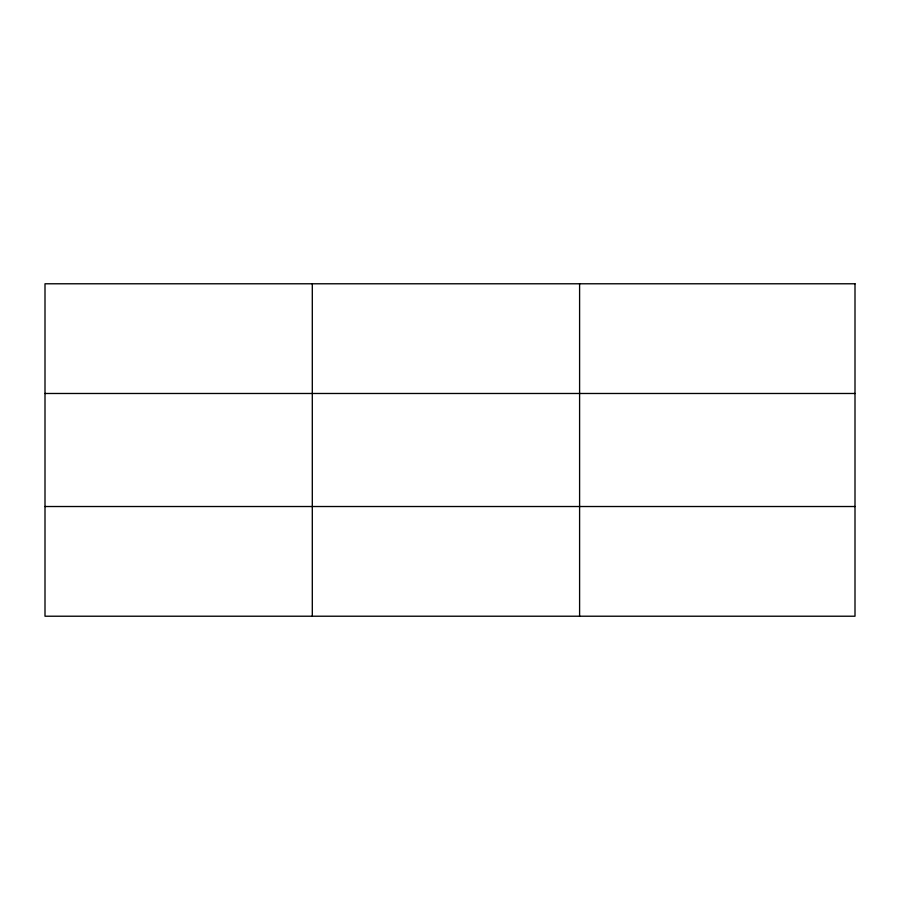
<?xml version="1.0" encoding="UTF-8"?>
<svg xmlns="http://www.w3.org/2000/svg" width="900" height="900" viewBox="0 0 900 900"><rect width="100%" height="100%" fill="white"/><g stroke="black" fill="none" stroke-linecap="round" stroke-linejoin="round"><path stroke-width="1.35" d="M312.3 283.781L312.3 616.219M579.6 283.781L579.6 616.219M45 393.48L855 393.48M45 506.52L855 506.52M855 283.781L855 616.219L45 616.219L45 283.781L855 283.781"/></g></svg>
